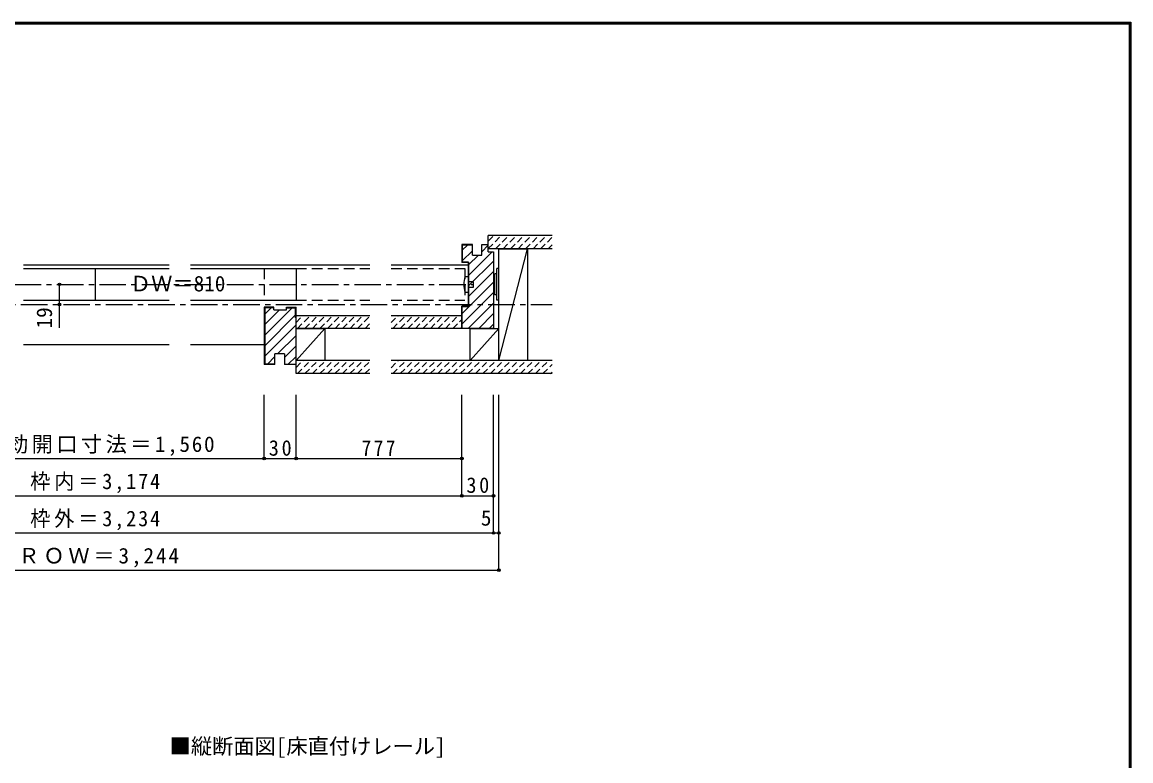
# Model space of a CAD drawing. Units: millimetres, scale not verified. Extents: x -973 to 977, y -718 to 696.
# Drawn here: x -67 to 977, y 0 to 696 of the extents above; entities that cross this region are included whole.
import ezdxf
from ezdxf.enums import TextEntityAlignment as Align

# ---------------------------------------------------------------- set-up
doc = ezdxf.new("R2010")
doc.units = ezdxf.units.MM
doc.header["$LTSCALE"] = 5
doc.header["$PDMODE"] = 32
doc.header["$PDSIZE"] = 2.5
for name, pattern in [('CHAIN1', [8, 5, -1, 1, -1]), ('DASHED1', [1.8, 1.2, -0.6]), ('DASHED2', [3, 2, -1])]:
    doc.linetypes.add(name, pattern=pattern)
for name, color, linetype in [('0-1_通り芯', 4, 'CHAIN1'), ('0-2_柱', 7, 'Continuous'), ('0-3_仕上げ', 2, 'Continuous'), ('0-4_枠', 3, 'Continuous'), ('0-6_扉', 6, 'Continuous'), ('0-7_金物', 7, 'Continuous'), ('0-A_文字', 7, 'Continuous'), ('0-B_寸法', 7, 'Continuous'), ('0-C_ハッチ', 4, 'DASHED1'), ('F-1_枠', 6, 'Continuous')]:
    doc.layers.add(name, color=color, linetype=linetype)
doc.styles.add('ＭＳ ゴシック', font='')
doc.styles.get('ＭＳ ゴシック').set_extended_font_data('MS Gothic')

msp = doc.modelspace()

# ---------------------------------------------------------------- linework, layer by layer
at = {"layer": '0-1_通り芯'}
for p, q in [((-354.404, 449), (357.71, 449)), ((-428.39, 430), (431.71, 430))]:
    msp.add_line(p, q, dxfattribs=at)
at = {"layer": '0-2_柱'}
for p, q in [((381.696, 377.5), (381.696, 482.5)), ((381.696, 482.5), (408.696, 482.5)), ((381.696, 377.5), (408.696, 482.5)), ((408.696, 482.5), (408.696, 377.5)), ((217.739, 407.5), (190.739, 377.5)), ((190.739, 407.5), (217.739, 407.5)), ((190.739, 377.5), (190.739, 407.5)), ((217.739, 407.5), (217.739, 377.5)), ((217.739, 377.5), (190.739, 377.5)), ((408.696, 377.5), (354.696, 377.5))]:
    msp.add_line(p, q, dxfattribs=at)
msp.add_lwpolyline([(354.696, 377.5), (354.696, 407.5), (381.696, 407.5)], close=True, dxfattribs=at)
at = {"layer": '0-3_仕上げ'}
for p, q in [((431.696, 495), (371.71, 495)), ((371.71, 482.5), (371.71, 495)), ((431.696, 482.5), (371.71, 482.5)), ((260.203, 419.5), (190.682, 419.5)), ((346.71, 419.5), (280.203, 419.5)), ((260.203, 407.5), (190.682, 407.5)), ((346.71, 407.5), (280.203, 407.5)), ((260.203, 377.5), (190.682, 377.5)), ((190.682, 365), (190.682, 377.5)), ((431.696, 377.5), (280.203, 377.5)), ((260.203, 365), (190.682, 365)), ((431.696, 365), (280.203, 365))]:
    msp.add_line(p, q, dxfattribs=at)
at = {"layer": '0-4_枠'}
for p, q in [((356.71, 486), (347.21, 486)), ((347.21, 486), (347.21, 470)), ((356.71, 476.5), (356.71, 486.5)), ((365.71, 476.5), (365.71, 486.5)), ((365.71, 486.5), (371.71, 486.5)), ((371.71, 479.5), (371.71, 486.5)), ((353.21, 470), (347.21, 470)), ((353.21, 470), (353.21, 428)), ((356.71, 476.5), (365.71, 476.5)), ((371.71, 479.5), (376.71, 479.5)), ((376.71, 479.5), (376.71, 407.5)), ((352.71, 469.5), (346.71, 469.5)), ((352.71, 469.5), (352.71, 428.5)), ((346.71, 407.5), (346.71, 428.5)), ((352.71, 428.5), (346.71, 428.5)), ((353.21, 428), (347.21, 428)), ((347.21, 407.5), (347.21, 428)), ((160.682, 427.5), (160.682, 373.5)), ((169.682, 427.5), (160.682, 427.5)), ((161.182, 427), (161.182, 374)), ((169.682, 427), (161.182, 427)), ((169.682, 425), (169.682, 427.5)), ((181.682, 427.5), (190.682, 427.5)), ((181.682, 427), (190.182, 427)), ((190.182, 417.5), (190.182, 427)), ((190.682, 373.5), (190.682, 427.5)), ((190.182, 417.5), (190.682, 417.5)), ((376.71, 407.5), (346.71, 407.5)), ((179.682, 383.5), (170.682, 383.5)), ((170.682, 373.5), (170.682, 383.5)), ((179.682, 383.5), (179.682, 373.5)), ((170.682, 373.5), (160.682, 373.5)), ((170.682, 374), (161.182, 374)), ((190.682, 373.5), (179.682, 373.5))]:
    msp.add_line(p, q, dxfattribs=at)
at = {"layer": '0-4_枠', "color": 4}
for p, q in [((-65.96, 467.5), (71.207, 467.5)), ((91.207, 467.5), (260.203, 467.5)), ((280.203, 467.5), (352.71, 467.5)), ((-65.96, 392.5), (71.207, 392.5)), ((91.207, 392.5), (160.682, 392.5))]:
    msp.add_line(p, q, dxfattribs=at)
at = {"layer": '0-4_枠'}
for points in [[(356.71, 486.5), (346.71, 486.5), (346.71, 469.5)], [(169.682, 425), (181.682, 425), (181.682, 427.5)]]:
    msp.add_lwpolyline(points, dxfattribs=at)
at = {"layer": '0-6_扉'}
for p, q in [((-65.96, 464), (71.207, 464)), ((1.653, 464), (1.653, 434)), ((91.207, 464), (190.682, 464)), ((190.682, 464), (190.682, 434)), ((-65.96, 434), (71.207, 434)), ((91.207, 434), (190.682, 434))]:
    msp.add_line(p, q, dxfattribs=at)
at = {"layer": '0-6_扉', "color": 2, "linetype": 'DASHED2'}
for p, q in [((160.682, 464), (160.682, 434)), ((160.682, 464), (260.203, 464)), ((280.203, 464), (349.71, 464)), ((349.71, 464), (349.71, 434)), ((160.682, 434), (260.203, 434)), ((280.203, 434), (349.71, 434))]:
    msp.add_line(p, q, dxfattribs=at)
at = {"layer": '0-7_金物'}
for p, q in [((379.71, 434.068), (379.71, 464.068)), ((381.71, 464.068), (379.71, 464.068)), ((381.71, 434.068), (381.71, 464.068)), ((357.71, 451.5), (352.71, 451.5)), ((357.71, 446.5), (357.71, 451.5)), ((377.71, 458.068), (376.703, 458.068)), ((379.71, 459.068), (377.71, 459.068)), ((377.71, 439.068), (377.71, 459.068)), ((352.71, 441.5), (349.71, 441.5)), ((352.71, 446.5), (357.71, 446.5)), ((377.71, 440.068), (376.703, 440.068)), ((379.71, 439.068), (377.71, 439.068)), ((381.71, 434.068), (379.71, 434.068))]:
    msp.add_line(p, q, dxfattribs=at)
msp.add_lwpolyline([(349.71, 456.5), (352.71, 456.5), (352.71, 441.5)], dxfattribs=at)
msp.add_arc((377.335, 449), 28.625, 164.81071, 195.18929, dxfattribs=at)
at = {"layer": '0-B_寸法', "color": 4}
for p, q in [((-32.153, 408), (-32.153, 449)), ((160.682, 285), (160.682, 345)), ((190.682, 285), (190.682, 345)), ((346.71, 250), (346.71, 345)), ((376.71, 215), (376.71, 345)), ((381.696, 180), (381.696, 345)), ((-343.404, 285), (346.71, 285)), ((-373.404, 250), (376.71, 250)), ((-378.39, 215), (381.696, 215)), ((-378.39, 180), (381.696, 180))]:
    msp.add_line(p, q, dxfattribs=at)
at = {"layer": '0-B_寸法'}
for p in [(-32.153, 449), (-32.153, 430), (160.682, 285), (190.682, 285), (346.71, 285), (346.71, 250), (376.71, 250), (376.71, 215), (381.696, 215), (381.696, 180)]:
    msp.add_point(p, dxfattribs=at)
at = {"layer": '0-C_ハッチ'}
for p, q in [((371.696, 482.718), (383.978, 495)), ((371.71, 489.803), (376.907, 495)), ((378.549, 482.5), (391.049, 495)), ((385.62, 482.5), (398.12, 495)), ((392.691, 482.5), (405.191, 495)), ((399.762, 482.5), (412.262, 495)), ((406.833, 482.5), (419.333, 495)), ((413.904, 482.5), (426.404, 495)), ((420.976, 482.5), (431.696, 493.22)), ((428.047, 482.5), (431.696, 486.149)), ((190.682, 413.218), (196.964, 419.5)), ((192.035, 407.5), (204.035, 419.5)), ((199.106, 407.5), (211.106, 419.5)), ((206.177, 407.5), (218.177, 419.5)), ((213.248, 407.5), (225.248, 419.5)), ((220.319, 407.5), (232.319, 419.5)), ((227.39, 407.5), (239.39, 419.5)), ((234.461, 407.5), (246.461, 419.5)), ((241.532, 407.5), (253.532, 419.5)), ((248.603, 407.5), (260.203, 419.1)), ((280.203, 412.966), (286.738, 419.5)), ((281.809, 407.5), (293.809, 419.5)), ((288.88, 407.5), (300.88, 419.5)), ((295.951, 407.5), (307.951, 419.5)), ((303.022, 407.5), (315.022, 419.5)), ((310.093, 407.5), (322.093, 419.5)), ((317.164, 407.5), (329.164, 419.5)), ((324.235, 407.5), (336.235, 419.5)), ((331.306, 407.5), (343.306, 419.5)), ((255.675, 407.5), (260.203, 412.029)), ((338.377, 407.5), (346.71, 415.833)), ((345.448, 407.5), (346.71, 408.762)), ((190.682, 370.791), (197.39, 377.5)), ((191.961, 365), (204.461, 377.5)), ((199.032, 365), (211.532, 377.5)), ((206.103, 365), (218.603, 377.5)), ((213.175, 365), (225.675, 377.5)), ((220.246, 365), (232.746, 377.5)), ((227.317, 365), (239.817, 377.5)), ((234.388, 365), (246.888, 377.5)), ((241.459, 365), (253.959, 377.5)), ((248.53, 365), (260.203, 376.673)), ((280.203, 370.539), (287.164, 377.5)), ((281.735, 365), (294.235, 377.5)), ((288.806, 365), (301.306, 377.5)), ((295.877, 365), (308.377, 377.5)), ((302.948, 365), (315.448, 377.5)), ((310.019, 365), (322.519, 377.5)), ((317.09, 365), (329.59, 377.5)), ((324.161, 365), (336.661, 377.5)), ((331.233, 365), (343.733, 377.5)), ((338.304, 365), (350.804, 377.5)), ((345.375, 365), (357.875, 377.5)), ((352.446, 365), (364.946, 377.5)), ((359.517, 365), (372.017, 377.5)), ((366.588, 365), (379.088, 377.5)), ((373.659, 365), (386.159, 377.5)), ((380.73, 365), (393.23, 377.5)), ((387.801, 365), (400.301, 377.5)), ((394.872, 365), (407.372, 377.5)), ((401.943, 365), (414.443, 377.5)), ((409.014, 365), (421.514, 377.5)), ((416.085, 365), (428.585, 377.5)), ((255.601, 365), (260.203, 369.602)), ((423.156, 365), (431.71, 373.553)), ((430.227, 365), (431.71, 366.482))]:
    msp.add_line(p, q, dxfattribs=at)
at = {"layer": '0-C_ハッチ', "linetype": 'Continuous'}
for p, q in [((347.21, 481.084), (352.126, 486)), ((347.21, 471.184), (356.71, 480.684)), ((365.71, 479.785), (371.696, 485.771)), ((353.21, 457.385), (375.324, 479.5)), ((353.21, 467.285), (362.425, 476.5)), ((353.21, 447.486), (376.71, 470.986)), ((353.21, 437.586), (376.71, 461.086)), ((347.21, 421.687), (376.71, 451.187)), ((347.21, 411.787), (376.71, 441.287)), ((352.822, 407.5), (376.71, 431.388)), ((161.182, 420.984), (167.197, 427)), ((161.182, 401.185), (186.996, 427)), ((161.182, 411.085), (175.097, 425)), ((161.182, 391.286), (190.182, 420.286)), ((362.721, 407.5), (376.71, 421.488)), ((161.182, 381.386), (190.682, 410.886)), ((372.621, 407.5), (376.71, 411.589)), ((173.195, 383.5), (190.682, 400.987)), ((179.682, 380.087), (190.682, 391.087)), ((163.695, 374), (170.682, 380.987)), ((182.994, 373.5), (190.682, 381.188))]:
    msp.add_line(p, q, dxfattribs=at)
at = {"layer": 'F-1_枠'}
for p, q in [((-973.347, 695.833), (976.653, 695.833)), ((-973.347, 695), (976.653, 695)), ((-973.347, 694.167), (976.653, 694.167)), ((974.986, 695.833), (974.986, -700.833)), ((975.82, 695.833), (975.82, -700.833)), ((976.653, 695.833), (976.653, -700.833))]:
    msp.add_line(p, q, dxfattribs=at)

# ---------------------------------------------------------------- texts
at = {"layer": '0-A_文字', "style": 'ＭＳ ゴシック'}
msp.add_text('■縦断面図[床直付けレール]', height=14.66, dxfattribs=at).set_placement((71.653, 2.5), align=Align.BOTTOM_LEFT)
at = {"layer": '0-B_寸法', "style": 'ＭＳ ゴシック'}
for s, p in [('ＤＷ＝810', (34.266, 438)), ('5', (364.71, 217.5))]:
    msp.add_text(s, height=14.66, dxfattribs=at).set_placement(p, align=Align.BOTTOM_LEFT)
msp.add_text('19', height=14.66, rotation=90, dxfattribs=at).set_placement((-34.653, 407.5), align=Align.BOTTOM_LEFT)
at = {"layer": '0-B_寸法', "char_height": 14.66, "attachment_point": 7, "style": 'ＭＳ ゴシック'}
for s, insert in [('\\T1.16;有効開口寸法＝1,560', (-104.597, 287.5)), ('\\T1.27;\\W0.95;30', (165.057, 287.5)), ('\\T1.27;\\W0.9;777', (252.446, 287.5)), ('\\T1.19;\\W0.95;枠内＝3,174', (-59.597, 252.5)), ('\\T1.27;\\W0.95;30', (351.085, 252.5)), ('\\T1.19;\\W0.95;枠外＝3,234', (-59.597, 217.5)), ('\\T1.18;ＲＯＷ＝3,244', (-70.847, 182.5))]:
    msp.add_mtext(s, dxfattribs=dict(at, insert=insert))

doc.saveas('drawing.dxf')
